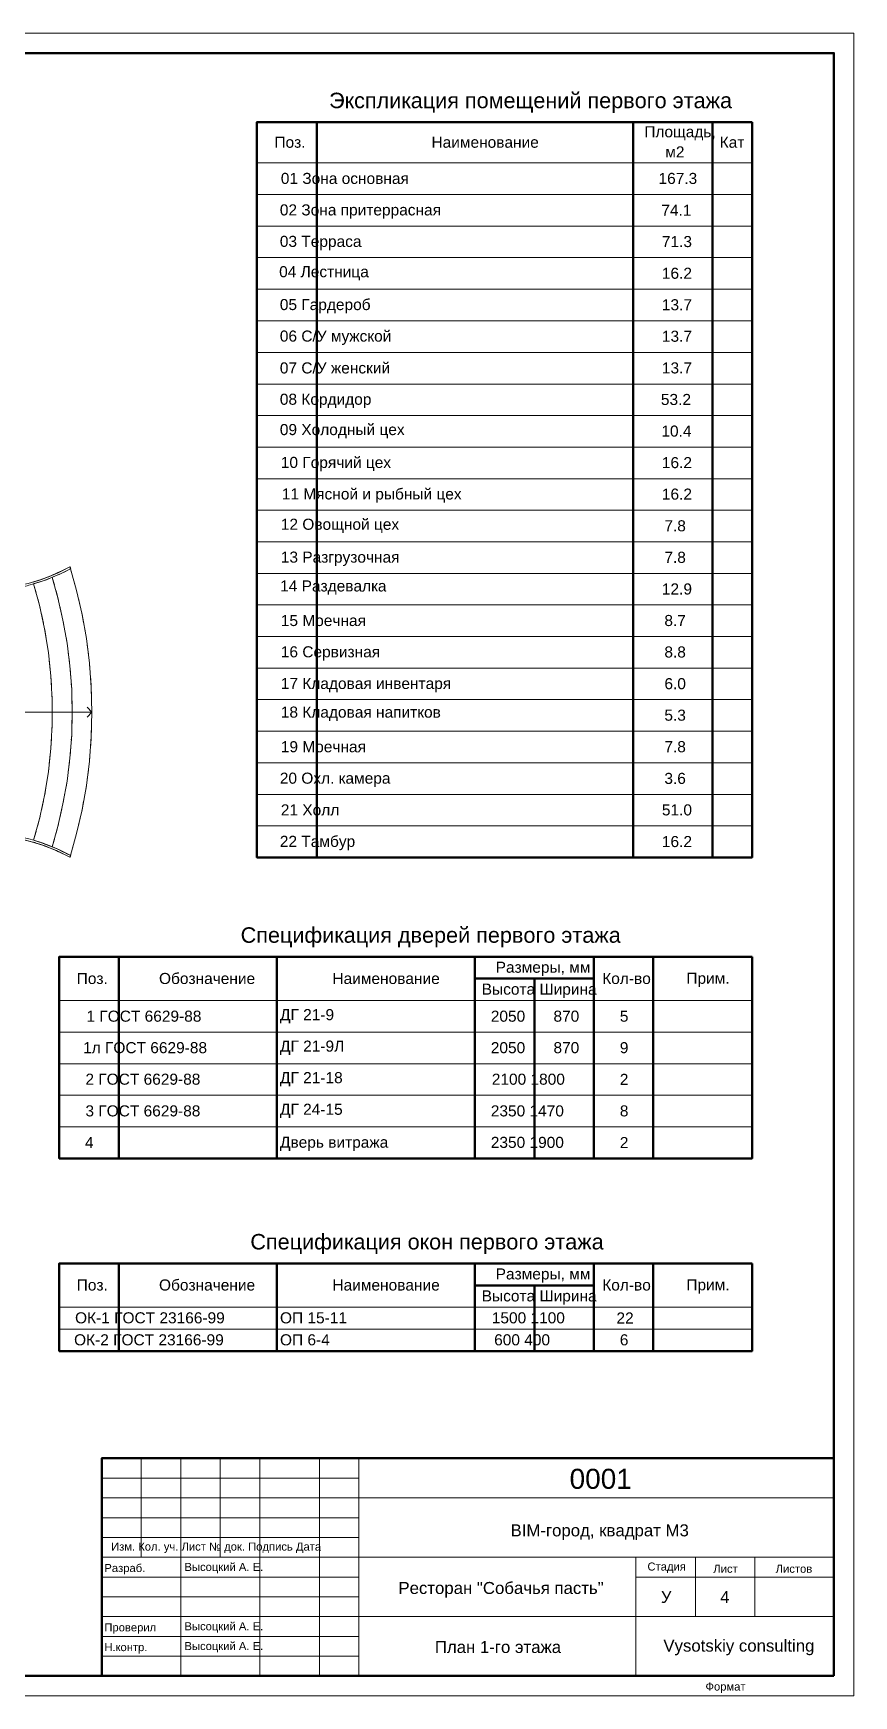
# Model space of a CAD drawing. Header units: millimetres. Extents: x -6983 to 114033, y -5968 to 36007.
# Drawn here: x 31659 to 52378, y -5968 to 36007 of the extents above; entities that cross this region are included whole.
import ezdxf

# ---------------------------------------------------------------- set-up
doc = ezdxf.new("R2010")
doc.units = ezdxf.units.MM
doc.layers.add('PDF _Геометрия', color=7, linetype='Continuous')
doc.layers.add('PDF _Текст', color=7, linetype='Continuous')
doc.styles.add('PDF Arial', font='arial.ttf')

msp = doc.modelspace()

# ---------------------------------------------------------------- linework, layer by layer
at = {"layer": 'PDF _Геометрия', "lineweight": 9}
for points in [[(-6983, 36007), (52378, 36007), (52378, -5968), (-6983, -5968)], [(49809, 32732), (48811, 32732), (46809, 32732), (38816, 32732), (37306, 32732)], [(49809, 31936), (48811, 31936), (46809, 31936), (38816, 31936), (37306, 31936)], [(49809, 31136), (48811, 31136), (46809, 31136), (38816, 31136), (37306, 31136)], [(49809, 30341), (48811, 30341), (46809, 30341), (38816, 30341), (37306, 30341)], [(49809, 29545), (48811, 29545), (46809, 29545), (38816, 29545), (37306, 29545)], [(49809, 28746), (48811, 28746), (46809, 28746), (38816, 28746), (37306, 28746)], [(49809, 27950), (48811, 27950), (46809, 27950), (38816, 27950), (37306, 27950)], [(49809, 27150), (48811, 27150), (46809, 27150), (38816, 27150), (37306, 27150)], [(49809, 26355), (48811, 26355), (46809, 26355), (38816, 26355), (37306, 26355)], [(49809, 25559), (48811, 25559), (46809, 25559), (38816, 25559), (37306, 25559)], [(49809, 24760), (48811, 24760), (46809, 24760), (38816, 24760), (37306, 24760)], [(49809, 23964), (48811, 23964), (46809, 23964), (38816, 23964), (37306, 23964)], [(49809, 23169), (48811, 23169), (46809, 23169), (38816, 23169), (37306, 23169)], [(31166, 22035), (31171, 22035), (31534, 22115), (31894, 22225), (32245, 22365), (32271, 22378), (32584, 22534), (32605, 22492), (32457, 22411), (32305, 22339), (32267, 22323), (32148, 22272), (31991, 22208), (31911, 22179), (31831, 22153), (31670, 22103), (31547, 22069), (31505, 22056), (31340, 22018), (31175, 21984), (31171, 21984)], [(32114, 22310), (31907, 22229)], [(32131, 22268), (31996, 22217)], [(32013, 22272), (32051, 22284)], [(32343, 22416), (32140, 22323)], [(32195, 22077), (32140, 22268), (32283, 21756), (32410, 21184), (32512, 20609), (32584, 20033), (32630, 19449), (32643, 18866), (32630, 18286), (32584, 17702), (32512, 17122), (32410, 16551), (32283, 15980), (32296, 16039)], [(32144, 22268), (32148, 22272)], [(32283, 22331), (32267, 22323), (32161, 22280)], [(32169, 22335), (32207, 22352)], [(32245, 22365), (32283, 22382), (32432, 22458), (32580, 22534), (32605, 22492), (32592, 22513), (32580, 22534), (32368, 22424)], [(32601, 22488), (32296, 22335)], [(32322, 22403), (32406, 22445)], [(32453, 22466), (32516, 22500)], [(32656, 15464), (32597, 15248), (32753, 15798), (32893, 16403), (33003, 17012), (33079, 17630), (33125, 18248), (33142, 18866), (33125, 19488), (33079, 20105), (33003, 20723), (32893, 21332), (32753, 21937), (32597, 22483), (32656, 22272)], [(49809, 22369), (48811, 22369), (46809, 22369), (38816, 22369), (37306, 22369)], [(31657, 22149), (31814, 22200), (31894, 22225)], [(31979, 22208), (31911, 22179), (31661, 22103)], [(31881, 22221), (31666, 22153)], [(31729, 21882), (31666, 22103), (31814, 21565), (31945, 20973), (32042, 20376), (32106, 19775), (32140, 19170), (32140, 18565), (32106, 17960), (32042, 17359), (31945, 16758), (31814, 16170), (31831, 16234)], [(31695, 22162), (31721, 22170)], [(31822, 22149), (31826, 22149)], [(31856, 22213), (31894, 22229)], [(32296, 21696), (32283, 21756), (32237, 21925)], [(32762, 21891), (32753, 21937), (32698, 22119)], [(31831, 21502), (31814, 21565), (31771, 21730)], [(32385, 21307), (32330, 21540)], [(32855, 21506), (32800, 21734)], [(49809, 21574), (48811, 21574), (46809, 21574), (38816, 21574), (37306, 21574)], [(31915, 21112), (31865, 21345)], [(32461, 20918), (32419, 21155)], [(32931, 21117), (32893, 21332), (32889, 21349)], [(31987, 20723), (31949, 20956)], [(32525, 20528), (32512, 20609), (32487, 20761)], [(33003, 20723), (32960, 20960)], [(49809, 20774), (48811, 20774), (46809, 20774), (38816, 20774), (37306, 20774)], [(32046, 20330), (32042, 20376), (32013, 20567)], [(32089, 19936), (32063, 20173)], [(32571, 20135), (32542, 20372)], [(33054, 20330), (33020, 20567)], [(33092, 19936), (33079, 20105), (33070, 20173)], [(32118, 19543), (32106, 19775), (32106, 19780)], [(32609, 19737), (32588, 19978)], [(33121, 19543), (33104, 19780)], [(49809, 19978), (48811, 19978), (46809, 19978), (38816, 19978), (37306, 19978)], [(32140, 19145), (32140, 19170), (32127, 19382)], [(32630, 19344), (32630, 19449), (32618, 19581)], [(33134, 19145), (33130, 19382)], [(32140, 18747), (32140, 18988)], [(32643, 18946), (32635, 19183)], [(33142, 18866), (33020, 18992)], [(33138, 18747), (33142, 18866), (33138, 18988)], [(49809, 19183), (48811, 19183), (46809, 19183), (38816, 19183), (37306, 19183)], [(33020, 18743), (33142, 18866), (32643, 18866), (32144, 18866), (31645, 18866), (30456, 18866)], [(32127, 18354), (32140, 18565), (32140, 18591)], [(32635, 18548), (32643, 18789)], [(33130, 18354), (33134, 18591)], [(32106, 17956), (32106, 17960), (32118, 18193)], [(32618, 18155), (32630, 18286), (32630, 18392)], [(33104, 17956), (33121, 18193)], [(49809, 18383), (48811, 18383), (46809, 18383), (38816, 18383), (37306, 18383)], [(32063, 17562), (32089, 17799)], [(32588, 17757), (32609, 17994)], [(33070, 17562), (33079, 17630), (33092, 17799)], [(32013, 17169), (32042, 17359), (32046, 17406)], [(32542, 17363), (32571, 17600)], [(33020, 17169), (33054, 17402)], [(49809, 17588), (48811, 17588), (46809, 17588), (38816, 17588), (37306, 17588)], [(31949, 16775), (31987, 17012)], [(32419, 16581), (32461, 16818)], [(32487, 16970), (32512, 17122), (32525, 17207)], [(32960, 16775), (33003, 17008)], [(31865, 16390), (31915, 16623)], [(32330, 16196), (32385, 16424)], [(32889, 16386), (32893, 16403), (32931, 16619)], [(49809, 16788), (48811, 16788), (46809, 16788), (38816, 16788), (37306, 16788)], [(31771, 16005), (31814, 16170), (31666, 15633), (31729, 15853)], [(32237, 15811), (32283, 15980), (32140, 15468), (32195, 15658)], [(32800, 16001), (32855, 16229)], [(49809, 15992), (48811, 15992), (46809, 15992), (38816, 15992), (37306, 15992)], [(30786, 15751), (30456, 15768), (30697, 15760), (30934, 15734), (31166, 15701), (31336, 15667), (31501, 15629), (31534, 15620), (31894, 15510)], [(32245, 15370), (31894, 15510), (32055, 15447), (32211, 15383), (32245, 15370), (32584, 15201), (32605, 15244), (32457, 15324), (32305, 15396), (32267, 15413), (32148, 15464), (31991, 15527), (31911, 15557), (31831, 15582), (31670, 15633), (31547, 15667), (31505, 15679), (31340, 15717), (31175, 15747), (31171, 15751)], [(31881, 15514), (31653, 15586), (31424, 15646)], [(32368, 15311), (32580, 15201), (32432, 15277), (32283, 15349), (32245, 15370), (32131, 15417), (31975, 15480), (31894, 15510), (31814, 15536), (31657, 15586)], [(31670, 15582), (31721, 15565)], [(31818, 15582), (31687, 15624)], [(32440, 15324), (32267, 15413), (31911, 15552), (31822, 15582)], [(32698, 15616), (32753, 15798), (32762, 15844)], [(32114, 15425), (31907, 15502)], [(31983, 15527), (31987, 15527)], [(32343, 15320), (32140, 15413)], [(32165, 15404), (32250, 15366)], [(32313, 15337), (32410, 15290)], [(32601, 15248), (32474, 15307)], [(49809, 11583), (47309, 11583), (45811, 11583), (44313, 11583), (42811, 11583), (37814, 11583), (33819, 11583), (32317, 11583)], [(49809, 10788), (47309, 10788), (45811, 10788), (44313, 10788), (42811, 10788), (37814, 10788), (33819, 10788), (32317, 10788)], [(49809, 9988), (47309, 9988), (45811, 9988), (44313, 9988), (42811, 9988), (37814, 9988), (33819, 9988), (32317, 9988)], [(49809, 9193), (47309, 9193), (45811, 9193), (44313, 9193), (42811, 9193), (37814, 9193), (33819, 9193), (32317, 9193)], [(49809, 8397), (47309, 8397), (45811, 8397), (44313, 8397), (42811, 8397), (37814, 8397), (33819, 8397), (32317, 8397)], [(49809, 3840), (47309, 3840), (45811, 3840), (44313, 3840), (42811, 3840), (37814, 3840), (33819, 3840), (32317, 3840)], [(49809, 3290), (47309, 3290), (45811, 3290), (44313, 3290), (42811, 3290), (37814, 3290), (33819, 3290), (32317, 3290)], [(39883, -472), (33388, -472)], [(39883, -971), (33388, -971)], [(39883, -1474), (33388, -1474)], [(39883, -1974), (33388, -1974)], [(39883, -2972), (33388, -2972)], [(51878, -2972), (46877, -2972)], [(39883, -3472), (33388, -3472)], [(39883, -3971), (33388, -3971)], [(39883, -4470), (33388, -4470)], [(39883, -4969), (33388, -4969)]]:
    msp.add_lwpolyline(points, dxfattribs=at)
at = {"layer": 'PDF _Геометрия', "lineweight": 50}
for points in [[(51878, -5469), (51878, 35507), (-4994, 35507), (-4994, -5469)], [(49809, 33764), (49809, 32732), (49809, 31936), (49809, 31136), (49809, 30341), (49809, 29545), (49809, 28746), (49809, 27950), (49809, 27150), (49809, 26355), (49809, 25559), (49809, 24760), (49809, 23964), (49809, 23169), (49809, 22369), (49809, 21574), (49809, 20774), (49809, 19978), (49809, 19183), (49809, 18383), (49809, 17588), (49809, 16788), (49809, 15992), (49809, 15197), (48811, 15197), (46809, 15197), (38816, 15197), (37306, 15197), (37306, 15992), (37306, 16788), (37306, 17588), (37306, 18383), (37306, 19183), (37306, 19978), (37306, 20774), (37306, 21574), (37306, 22369), (37306, 23169), (37306, 23964), (37306, 24760), (37306, 25559), (37306, 26355), (37306, 27150), (37306, 27950), (37306, 28746), (37306, 29545), (37306, 30341), (37306, 31136), (37306, 31936), (37306, 32732), (37306, 33764)], [(49809, 12692), (49809, 12138), (49809, 11583), (49809, 10788), (49809, 9988), (49809, 9193), (49809, 8397), (49809, 7598), (47309, 7598), (45811, 7598), (44313, 7598), (42811, 7598), (37814, 7598), (33819, 7598), (32317, 7598), (32317, 8397), (32317, 9193), (32317, 9988), (32317, 10788), (32317, 11583), (32317, 12138), (32317, 12692)], [(49809, 4949), (49809, 4394), (49809, 3840), (49809, 3290), (49809, 2736), (47309, 2736), (45811, 2736), (44313, 2736), (42811, 2736), (37814, 2736), (33819, 2736), (32317, 2736), (32317, 3290), (32317, 3840), (32317, 4394), (32317, 4949)]]:
    msp.add_lwpolyline(points, close=True, dxfattribs=at)
for points in [[(38816, 33764), (38816, 32732), (38816, 31936), (38816, 31136), (38816, 30341), (38816, 29545), (38816, 28746), (38816, 27950), (38816, 27150), (38816, 26355), (38816, 25559), (38816, 24760), (38816, 23964), (38816, 23169), (38816, 22369), (38816, 21574), (38816, 20774), (38816, 19978), (38816, 19183), (38816, 18383), (38816, 17588), (38816, 16788), (38816, 15992), (38816, 15197)], [(46809, 33764), (46809, 32732), (46809, 31936), (46809, 31136), (46809, 30341), (46809, 29545), (46809, 28746), (46809, 27950), (46809, 27150), (46809, 26355), (46809, 25559), (46809, 24760), (46809, 23964), (46809, 23169), (46809, 22369), (46809, 21574), (46809, 20774), (46809, 19978), (46809, 19183), (46809, 18383), (46809, 17588), (46809, 16788), (46809, 15992), (46809, 15197)], [(48811, 33764), (48811, 32732), (48811, 31936), (48811, 31136), (48811, 30341), (48811, 29545), (48811, 28746), (48811, 27950), (48811, 27150), (48811, 26355), (48811, 25559), (48811, 24760), (48811, 23964), (48811, 23169), (48811, 22369), (48811, 21574), (48811, 20774), (48811, 19978), (48811, 19183), (48811, 18383), (48811, 17588), (48811, 16788), (48811, 15992), (48811, 15197)], [(33819, 12692), (33819, 12138), (33819, 11583), (33819, 10788), (33819, 9988), (33819, 9193), (33819, 8397), (33819, 7598)], [(37814, 12692), (37814, 12138), (37814, 11583), (37814, 10788), (37814, 9988), (37814, 9193), (37814, 8397), (37814, 7598)], [(42811, 12692), (42811, 12138)], [(45811, 12692), (45811, 12138)], [(47309, 12692), (47309, 12138), (47309, 11583), (47309, 10788), (47309, 9988), (47309, 9193), (47309, 8397), (47309, 7598)], [(45811, 7598), (45811, 8397), (45811, 9193), (45811, 9988), (45811, 10788), (45811, 11583), (45811, 12138), (44313, 12138), (42811, 12138), (42811, 11583), (42811, 10788), (42811, 9988), (42811, 9193), (42811, 8397), (42811, 7598)], [(44313, 12138), (44313, 11583), (44313, 10788), (44313, 9988), (44313, 9193), (44313, 8397), (44313, 7598)], [(33819, 4949), (33819, 4394), (33819, 3840), (33819, 3290), (33819, 2736)], [(37814, 4949), (37814, 4394), (37814, 3840), (37814, 3290), (37814, 2736)], [(42811, 4949), (42811, 4394)], [(45811, 4949), (45811, 4394)], [(47309, 4949), (47309, 4394), (47309, 3840), (47309, 3290), (47309, 2736)], [(45811, 2736), (45811, 3290), (45811, 3840), (45811, 4394), (44313, 4394), (42811, 4394), (42811, 3840), (42811, 3290), (42811, 2736)], [(44313, 4394), (44313, 3840), (44313, 3290), (44313, 2736)], [(51878, 28), (33388, 28), (33388, -5469)]]:
    msp.add_lwpolyline(points, dxfattribs=at)
at = {"layer": 'PDF _Геометрия', "lineweight": 9}
for points in [[(32245, 22365), (32085, 22297), (31928, 22238), (31894, 22225), (31975, 22255), (32131, 22318)], [(32605, 15244), (32592, 15222), (32580, 15201)]]:
    msp.add_lwpolyline(points, close=True, dxfattribs=at)
at = {"layer": 'PDF _Геометрия', "lineweight": 20}
for points in [[(34386, 28), (34386, -2473)], [(35385, 28), (35385, -5469)], [(36383, 28), (36383, -2473)], [(37382, 28), (37382, -5469)], [(38884, 28), (38884, -5469)], [(39883, 28), (39883, -5469)], [(51878, -971), (39883, -971)], [(51878, -2473), (33388, -2473)], [(46877, -2473), (46877, -5469)], [(48379, -2473), (48379, -3971)], [(49877, -2473), (49877, -3971)], [(51878, -3971), (39883, -3971)]]:
    msp.add_lwpolyline(points, dxfattribs=at)

# ---------------------------------------------------------------- texts
at = {"layer": 'PDF _Текст', "attachment_point": 7, "style": 'PDF Arial'}
for s, insert, char_height in [('Экспликация помещений первого этажа', (39130, 33997), 390.78), ('Площадь,', (47089, 33299), 279.5), ('Поз.', (37750, 33112), 279.5), ('Наименование', (41715, 33112), 279.48), ('Кат', (48993, 33112), 279.5), ('м2', (47618, 32871), 279.5), ('01 Зона основная', (37911, 32198), 279.48), ('167.3', (47448, 32198), 279.5), ('02 Зона притеррасная', (37886, 31323), 279.48), ('74.1', (47520, 31399), 279.5), ('03 Терраса', (37886, 30528), 279.5), ('71.3', (47533, 30603), 279.5), ('04 Лестница', (37869, 29766), 279.48), ('16.2', (47533, 29803), 279.5), ('05 Гардероб', (37886, 28933), 279.48), ('13.7', (47533, 29008), 279.5), ('06 С/У мужской', (37886, 28137), 279.48), ('13.7', (47533, 28213), 279.5), ('07 С/У женский', (37886, 27413), 279.48), ('13.7', (47533, 27413), 279.5), ('08 Кордидор', (37886, 26542), 279.48), ('53.2', (47508, 26617), 279.5), ('09 Холодный цех', (37886, 25780), 279.48), ('10.4', (47520, 25818), 279.5), ('10 Горячий цех', (37911, 24947), 279.48), ('16.2', (47533, 25022), 279.5), ('11 Мясной и рыбный цех', (37936, 24151), 279.48), ('16.2', (47533, 24227), 279.5), ('12 Овощной цех', (37911, 23389), 279.48), ('7.8', (47596, 23427), 279.5), ('13 Разгрузочная', (37911, 22556), 279.48), ('7.8', (47596, 22631), 279.5), ('14 Раздевалка', (37894, 21832), 279.48), ('12.9', (47533, 21832), 279.5), ('15 Моечная', (37911, 21036), 279.5), ('8.7', (47596, 21036), 279.5), ('16 Сервизная', (37911, 20165), 279.48), ('8.8', (47596, 20241), 279.5), ('17 Кладовая инвентаря', (37911, 19366), 279.48), ('6.0', (47597, 19441), 279.5), ('18 Кладовая напитков', (37911, 18646), 279.48), ('5.3', (47596, 18646), 279.5), ('19 Моечная', (37911, 17850), 279.5), ('7.8', (47596, 17850), 279.5), ('20 Охл. камера', (37886, 16975), 279.48), ('3.6', (47596, 17050), 279.5), ('21 Холл', (37911, 16255), 279.5), ('51.0', (47533, 16255), 279.5), ('22 Тамбур', (37886, 15380), 279.5), ('16.2', (47533, 15455), 279.5), ('Спецификация дверей первого этажа', (36896, 12925), 390.78), ('Поз.', (32757, 11998), 279.5), ('Обозначение', (34835, 11998), 279.48), ('Наименование', (39214, 11998), 279.48), ('Размеры, мм', (43336, 12202), 279.48), ('Кол-во', (46027, 11998), 279.5), ('Прим.', (48151, 11923), 279.5), ('Высота Ширина', (42984, 11648), 279.48), ('1 ГОСТ 6629-88', (33003, 11046), 279.48), ('ДГ 21-9', (37890, 11008), 279.5), ('2050', (43213, 11046), 279.5), ('870', (44795, 11046), 279.5), ('5', (46471, 11046), 279), ('1л ГОСТ 6629-88', (32918, 10251), 279.48), ('ДГ 21-9Л', (37890, 10213), 279.5), ('2050', (43213, 10251), 279.5), ('870', (44795, 10251), 279.5), ('9', (46471, 10251), 279), ('2 ГОСТ 6629-88', (32977, 9455), 279.48), ('ДГ 21-18', (37890, 9417), 279.5), ('2100 1800', (43238, 9455), 279.5), ('2', (46471, 9455), 279), ('3 ГОСТ 6629-88', (32977, 8655), 279.48), ('ДГ 24-15', (37890, 8618), 279.5), ('2350 1470', (43213, 8655), 279.5), ('8', (46471, 8655), 279), ('4', (32965, 7860), 279), ('Дверь витража', (37890, 7784), 279.48), ('2350 1900', (43213, 7860), 279.5), ('2', (46471, 7860), 279), ('Спецификация окон первого этажа', (37141, 5182), 390.78), ('Размеры, мм', (43336, 4459), 279.48), ('Поз.', (32757, 4259), 279.5), ('Обозначение', (34835, 4259), 279.48), ('Наименование', (39214, 4259), 279.48), ('Высота Ширина', (42984, 3904), 279.48), ('Кол-во', (46027, 4259), 279.5), ('Прим.', (48151, 4184), 279.5), ('ОК-1 ГОСТ 23166-99', (32715, 3430), 279.48), ('ОП 15-11', (37890, 3430), 279.5), ('1500 1100', (43238, 3430), 279.5), ('22', (46386, 3430), 279.5), ('ОК-2 ГОСТ 23166-99', (32690, 2875), 279.48), ('ОП 6-4', (37890, 2875), 279.5), ('600 400', (43298, 2875), 279.5), ('6', (46471, 2875), 279), ('0001', (45202, -751), 506.1), ('BIM-город, квадрат М3', (43712, -2035), 303.22), ('Изм. Кол. уч. Лист № док. Подпись Дата', (33625, -2364), 202.89), ('Разраб.', (33455, -2906), 202.9), ('Высоцкий А. Е.', (35478, -2876), 202.89), ('Стадия', (47169, -2866), 202.9), ('Лист', (48832, -2866), 202.9), ('Листов', (50406, -2866), 202.9), ('Ресторан "Собачья пасть"', (40881, -3490), 303.22), ('У', (47508, -3628), 303), ('4', (49005, -3628), 303), ('Проверил', (33455, -4404), 202.9), ('Высоцкий А. Е.', (35478, -4374), 202.89), ('Высоцкий А. Е.', (35478, -4873), 202.89), ('План 1-го этажа', (41800, -4893), 303.22), ('Vysotskiy consulting', (47571, -4946), 303.22), ('Н.контр.', (33455, -4903), 202.9), ('Формат', (48633, -5898), 202.9)]:
    msp.add_mtext(s, dxfattribs=dict(at, insert=insert, char_height=char_height))

doc.saveas('drawing.dxf')
